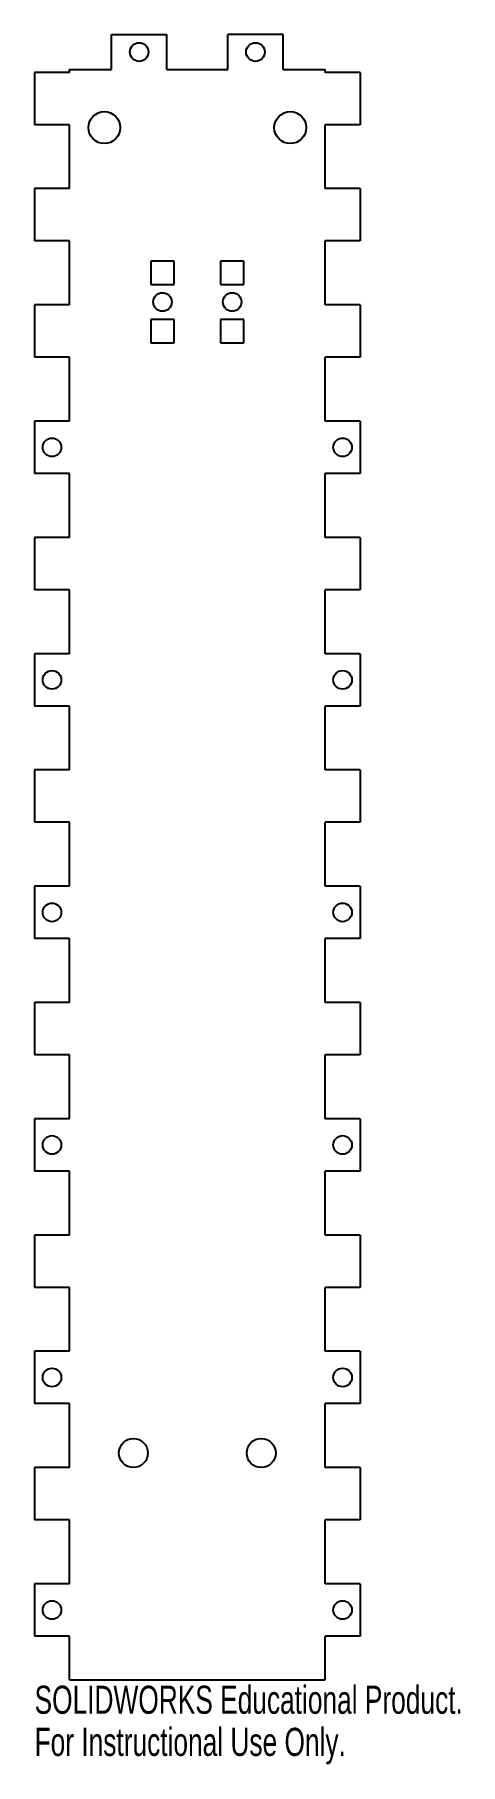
# Model space of a CAD drawing. Header units: millimetres. Extents: x -6 to 67, y -15 to 283.
import ezdxf

# ---------------------------------------------------------------- set-up
doc = ezdxf.new("R2010")
doc.units = ezdxf.units.MM
doc.styles.add('SLDTEXTSTYLE0', font='TXT', dxfattribs={"width": 0.7})

msp = doc.modelspace()

# ---------------------------------------------------------------- linework, layer by layer
at = {"color": 7, "linetype": 'Continuous', "lineweight": 25}
for p, q in [((7.25, 283), (16.75, 283)), ((7.25, 277), (7.25, 283)), ((16.75, 277), (16.75, 283)), ((36.75, 283), (27.25, 283)), ((27.25, 277), (27.25, 283)), ((36.75, 277), (36.75, 283)), ((0, 277), (7.25, 277)), ((0, 276.5), (0, 277)), ((16.75, 277), (27.25, 277)), ((36.75, 277), (44, 277)), ((44, 276.5), (44, 277)), ((0, 276.5), (-6, 276.5)), ((-6, 276.5), (-6, 267.5)), ((50, 276.5), (44, 276.5)), ((50, 276.5), (50, 267.5)), ((0, 267.5), (-6, 267.5)), ((0, 256.5), (0, 267.5)), ((44, 256.5), (44, 267.5)), ((50, 267.5), (44, 267.5)), ((0, 256.5), (-6, 256.5)), ((-6, 256.5), (-6, 247.5)), ((50, 256.5), (44, 256.5)), ((50, 256.5), (50, 247.5)), ((0, 247.5), (-6, 247.5)), ((0, 236.5), (0, 247.5)), ((44, 236.5), (44, 247.5)), ((50, 247.5), (44, 247.5)), ((14, 244), (14, 240)), ((18, 244), (14, 244)), ((18, 240), (18, 244)), ((26, 244), (26, 240)), ((30, 244), (26, 244)), ((30, 240), (30, 244)), ((14, 240), (18, 240)), ((26, 240), (30, 240)), ((0, 236.5), (-6, 236.5)), ((-6, 236.5), (-6, 227.5)), ((50, 236.5), (44, 236.5)), ((50, 236.5), (50, 227.5)), ((14, 234), (14, 230)), ((18, 234), (14, 234)), ((18, 230), (18, 234)), ((26, 234), (26, 230)), ((30, 234), (26, 234)), ((30, 230), (30, 234)), ((14, 230), (18, 230)), ((26, 230), (30, 230)), ((0, 227.5), (-6, 227.5)), ((0, 216.5), (0, 227.5)), ((44, 216.5), (44, 227.5)), ((50, 227.5), (44, 227.5)), ((0, 216.5), (-6, 216.5)), ((-6, 216.5), (-6, 207.5)), ((50, 216.5), (44, 216.5)), ((50, 216.5), (50, 207.5)), ((0, 207.5), (-6, 207.5)), ((0, 196.5), (0, 207.5)), ((44, 196.5), (44, 207.5)), ((50, 207.5), (44, 207.5)), ((0, 196.5), (-6, 196.5)), ((-6, 196.5), (-6, 187.5)), ((50, 196.5), (44, 196.5)), ((50, 196.5), (50, 187.5)), ((0, 187.5), (-6, 187.5)), ((0, 176.5), (0, 187.5)), ((44, 176.5), (44, 187.5)), ((50, 187.5), (44, 187.5)), ((0, 176.5), (-6, 176.5)), ((-6, 176.5), (-6, 167.5)), ((50, 176.5), (44, 176.5)), ((50, 176.5), (50, 167.5)), ((0, 167.5), (-6, 167.5)), ((0, 156.5), (0, 167.5)), ((44, 156.5), (44, 167.5)), ((50, 167.5), (44, 167.5)), ((0, 156.5), (-6, 156.5)), ((-6, 156.5), (-6, 147.5)), ((50, 156.5), (44, 156.5)), ((50, 156.5), (50, 147.5)), ((0, 147.5), (-6, 147.5)), ((0, 136.5), (0, 147.5)), ((44, 136.5), (44, 147.5)), ((50, 147.5), (44, 147.5)), ((0, 136.5), (-6, 136.5)), ((-6, 136.5), (-6, 127.5)), ((50, 136.5), (44, 136.5)), ((50, 136.5), (50, 127.5)), ((0, 127.5), (-6, 127.5)), ((0, 116.5), (0, 127.5)), ((44, 116.5), (44, 127.5)), ((50, 127.5), (44, 127.5)), ((0, 116.5), (-6, 116.5)), ((-6, 116.5), (-6, 107.5)), ((50, 116.5), (44, 116.5)), ((50, 116.5), (50, 107.5)), ((0, 107.5), (-6, 107.5)), ((0, 96.5), (0, 107.5)), ((44, 96.5), (44, 107.5)), ((50, 107.5), (44, 107.5)), ((0, 96.5), (-6, 96.5)), ((-6, 96.5), (-6, 87.5)), ((50, 96.5), (44, 96.5)), ((50, 96.5), (50, 87.5)), ((0, 87.5), (-6, 87.5)), ((0, 76.5), (0, 87.5)), ((44, 76.5), (44, 87.5)), ((50, 87.5), (44, 87.5)), ((0, 76.5), (-6, 76.5)), ((-6, 76.5), (-6, 67.5)), ((50, 76.5), (44, 76.5)), ((50, 76.5), (50, 67.5)), ((0, 67.5), (-6, 67.5)), ((0, 56.5), (0, 67.5)), ((44, 56.5), (44, 67.5)), ((50, 67.5), (44, 67.5)), ((0, 56.5), (-6, 56.5)), ((-6, 56.5), (-6, 47.5)), ((50, 56.5), (44, 56.5)), ((50, 56.5), (50, 47.5)), ((0, 47.5), (-6, 47.5)), ((0, 36.5), (0, 47.5)), ((44, 36.5), (44, 47.5)), ((50, 47.5), (44, 47.5)), ((0, 36.5), (-6, 36.5)), ((-6, 36.5), (-6, 27.5)), ((50, 36.5), (44, 36.5)), ((50, 36.5), (50, 27.5)), ((0, 27.5), (-6, 27.5)), ((0, 16.5), (0, 27.5)), ((44, 16.5), (44, 27.5)), ((50, 27.5), (44, 27.5)), ((0, 16.5), (-6, 16.5)), ((-6, 16.5), (-6, 7.5)), ((50, 16.5), (44, 16.5)), ((50, 16.5), (50, 7.5)), ((0, 7.5), (-6, 7.5)), ((0, 0), (0, 7.5)), ((44, 0), (44, 7.5)), ((50, 7.5), (44, 7.5)), ((0, 0), (44, 0))]:
    msp.add_line(p, q, dxfattribs=at)
for centre, radius in [((12, 280), 1.6), ((32, 280), 1.6), ((6, 267), 2.75), ((38, 267), 2.75), ((16, 237), 1.6), ((28, 237), 1.6), ((-3, 212), 1.6), ((47, 212), 1.6), ((-3, 172), 1.6), ((47, 172), 1.6), ((-3, 132), 1.6), ((47, 132), 1.6), ((-3, 92), 1.6), ((47, 92), 1.6), ((-3, 52), 1.6), ((47, 52), 1.6), ((11, 39), 2.5), ((33, 39), 2.5), ((-3, 12), 1.6), ((47, 12), 1.6)]:
    msp.add_circle(centre, radius, dxfattribs=at)

# ---------------------------------------------------------------- texts
at = {"color": 7, "linetype": 'Continuous', "char_height": 4.8336, "attachment_point": 1, "style": 'SLDTEXTSTYLE0'}
for s, insert in [('SOLIDWORKS Educational Product.', (-6, -1.02)), ('For Instructional Use Only.', (-6, -8.27))]:
    msp.add_mtext(s, dxfattribs=dict(at, insert=insert))

doc.saveas('drawing.dxf')
